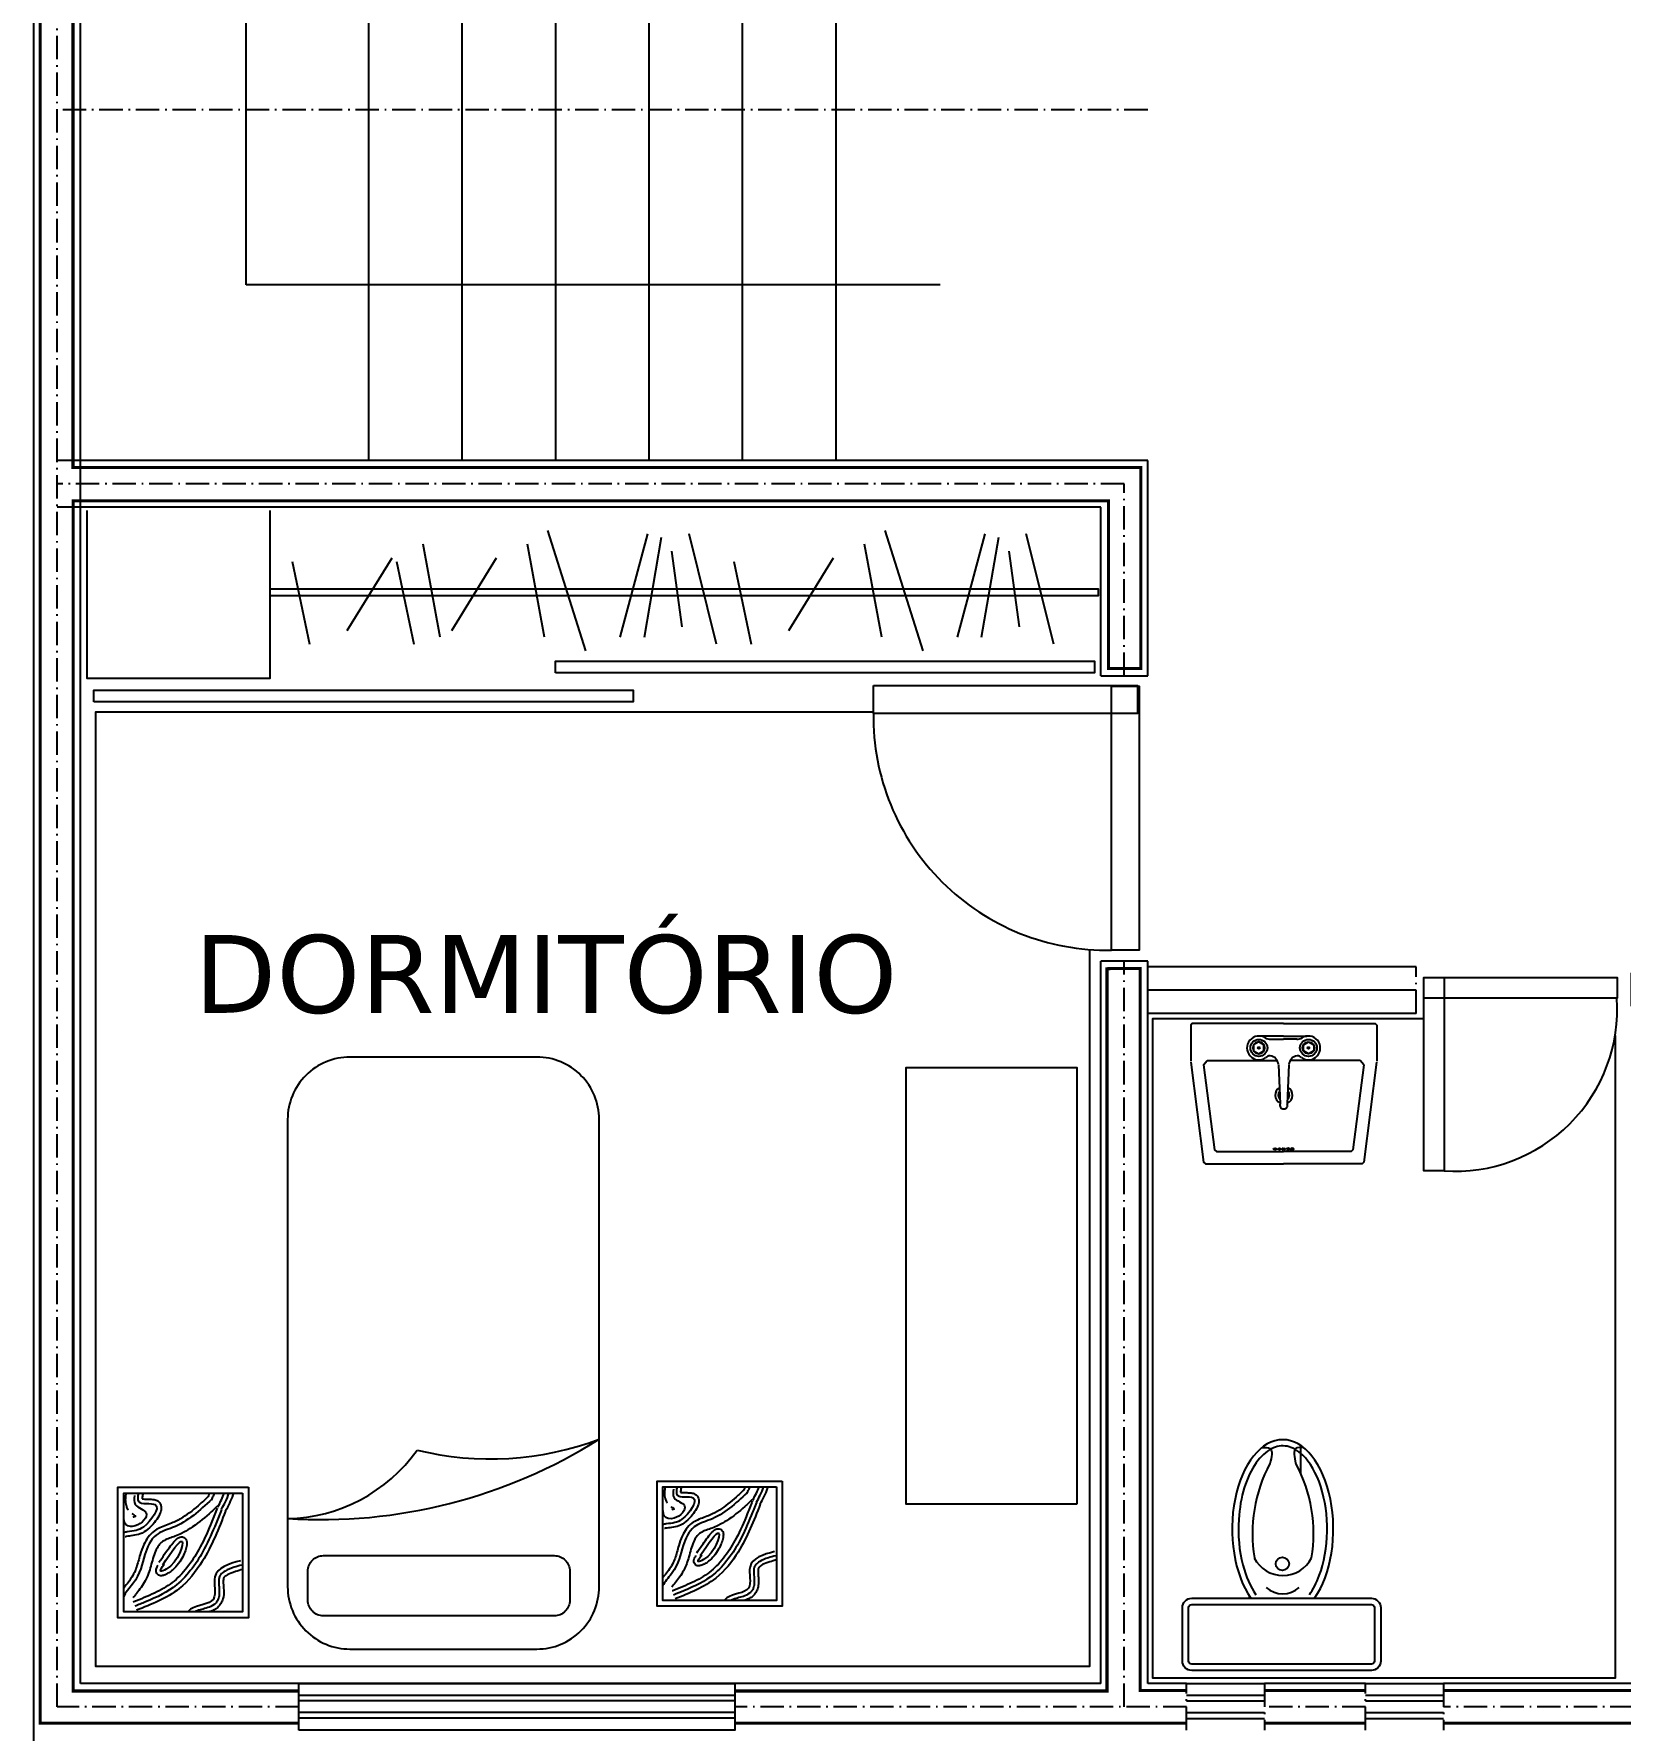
# Model space of a CAD drawing. Extents: x 542 to 1148, y 253 to 753.
# Drawn here: x 547.3 to 649.1, y 451.5 to 560.4 of the extents above; entities that cross this region are included whole.
import ezdxf

# ---------------------------------------------------------------- set-up
doc = ezdxf.new("R2010")
doc.units = 0
doc.header["$LTSCALE"] = 0.125
doc.linetypes.add('ACAD_ISO10W100', pattern=[18.5, 12, -3, 0.5, -3])
doc.layers.get('0').update_dxf_attribs({"linetype": 'CONTINUOUS'})
doc.layers.add('EJES', color=2, linetype='CONTINUOUS')
doc.styles.add('TIT3', font='verdana.ttf', dxfattribs={"height": 1})

msp = doc.modelspace()

# ---------------------------------------------------------------- linework, layer by layer
at = {"linetype": 'Continuous'}
for p, q in [((547.28, 350), (547.28, 753)), ((550.28, 454.5), (550.28, 578)), ((568.78, 533), (568.78, 578)), ((574.78, 533), (574.78, 578)), ((580.78, 533), (580.78, 578)), ((592.78, 533), (592.78, 578)), ((598.78, 533), (598.78, 578)), ((560.9, 544.27), (560.9, 567.31)), ((586.78, 533), (586.78, 563.57)), ((605.45, 544.27), (560.9, 544.27)), ((618.78, 533), (548.78, 533)), ((618.78, 519.17), (618.78, 533)), ((615.78, 530), (548.78, 530)), ((615.78, 519.17), (615.78, 530)), ((615.78, 454.5), (615.78, 500.85)), ((618.78, 454.5), (618.78, 500.85)), ((634.52, 500.5), (618.78, 500.5)), ((634.52, 499), (618.78, 499)), ((634.52, 497.5), (618.78, 497.5)), ((626.66, 495.84), (627.51, 495.84)), ((628.36, 495.84), (627.51, 495.84)), ((622.37, 494.21), (622.59, 494.48)), ((625.94, 495.29), (625.9, 495.29)), ((625.92, 495.27), (625.92, 495.32)), ((629.08, 495.29), (629.13, 495.29)), ((629.1, 495.27), (629.1, 495.32)), ((632.65, 494.21), (632.43, 494.48)), ((627.17, 494.21), (627.29, 491.7)), ((627.85, 494.21), (627.74, 491.7)), ((628.62, 467.94), (628.62, 469.64)), ((625.31, 459.96), (625.31, 460.09)), ((615.78, 454.5), (550.28, 454.5)), ((621.27, 454.5), (618.78, 454.5)), ((621.27, 454.5), (626.27, 454.5)), ((632.77, 454.5), (626.27, 454.5)), ((632.77, 454.5), (637.77, 454.5)), ((667.28, 454.5), (637.77, 454.5)), ((592.28, 453.73), (564.28, 453.73)), ((592.28, 453.37), (564.28, 453.37)), ((621.27, 453.75), (626.27, 453.75)), ((621.27, 453.37), (626.27, 453.37)), ((632.77, 453.75), (637.77, 453.75)), ((632.77, 453.37), (637.77, 453.37)), ((592.28, 452.63), (564.28, 452.63)), ((592.28, 452.27), (564.28, 452.27)), ((621.27, 452.62), (626.27, 452.62)), ((621.27, 452.25), (626.27, 452.25)), ((632.77, 452.62), (637.77, 452.62)), ((632.77, 452.25), (637.77, 452.25))]:
    msp.add_line(p, q, dxfattribs=at)
at = {"linetype": 'ACAD_ISO10W100'}
for p, q in [((548.78, 453), (548.78, 681.5)), ((618.78, 555.5), (548.78, 555.5)), ((617.28, 531.5), (548.78, 531.5)), ((617.28, 519.17), (617.28, 531.5)), ((615.78, 454.5), (615.78, 500.85)), ((617.28, 453), (617.28, 500.85)), ((636.02, 500.5), (634.52, 500.5)), ((636.02, 497.5), (636.02, 500.5)), ((636.02, 499), (634.52, 499)), ((636.02, 497.5), (634.52, 497.5)), ((564.28, 453), (548.78, 453)), ((621.27, 453), (592.28, 453)), ((632.77, 453), (626.27, 453)), ((668.78, 453), (637.77, 453))]:
    msp.add_line(p, q, dxfattribs=at)
at = {"linetype": 'Continuous', "ltscale": 0.5}
for p, q in [((582.71, 520.77), (580.28, 528.51)), ((584.92, 521.65), (586.69, 528.29)), ((586.47, 521.65), (587.57, 528.07)), ((591.11, 521.21), (589.34, 528.29)), ((604.36, 520.77), (601.93, 528.51)), ((606.57, 521.65), (608.34, 528.29)), ((608.12, 521.65), (609.22, 528.07)), ((612.76, 521.21), (610.99, 528.29)), ((573.36, 521.65), (572.26, 527.62)), ((580.06, 521.65), (578.96, 527.62)), ((588.9, 522.31), (588.23, 527.18)), ((601.71, 521.65), (600.61, 527.62)), ((610.55, 522.31), (609.88, 527.18)), ((563.86, 526.52), (564.97, 521.21)), ((567.4, 522.09), (570.27, 526.74)), ((570.56, 526.52), (571.67, 521.21)), ((574.1, 522.09), (576.97, 526.74)), ((592.21, 526.52), (593.32, 521.21)), ((595.75, 522.09), (598.62, 526.74))]:
    msp.add_line(p, q, dxfattribs=at)
at = {"linetype": 'Continuous', "ltscale": 0.5, "const_width": 0.2}
for points in [[(564.28, 451.95), (547.68, 451.95), (547.68, 682.48), (547.68, 682.63), (579.3, 682.63)], [(564.28, 454.01), (549.8, 454.01), (549.8, 530.41), (616.26, 530.41), (616.26, 519.64), (618.34, 519.64), (618.34, 532.54), (549.79, 532.54), (549.79, 578.47), (619.8, 578.47), (619.8, 580.51), (587.28, 580.51)], [(706.82, 454.13), (669.83, 454.13), (669.83, 511.21), (667.84, 511.21), (667.72, 511.21), (667.72, 500.02), (649.87, 500.02), (649.87, 498.06), (667.82, 498.06), (667.82, 454.04), (637.77, 454.04)], [(621.27, 454.04), (618.3, 454.04), (618.3, 500.39), (616.29, 500.39), (616.29, 500.36), (616.17, 500.36), (616.17, 454.01), (592.28, 454.01)], [(632.77, 454.04), (626.27, 454.04)], [(621.27, 451.95), (592.28, 451.95)], [(632.77, 451.95), (626.27, 451.95)], [(706.82, 451.95), (637.77, 451.95)]]:
    msp.add_lwpolyline(points, dxfattribs=at)
at = {"linetype": 'Continuous'}
for points in [[(562.42, 529.78), (562.42, 519), (550.71, 519), (550.71, 529.78)], [(562.42, 524.75), (615.61, 524.75), (615.61, 524.31), (562.42, 524.31)], [(615.78, 519.17), (618.78, 519.17)], [(615.04, 501.61), (615.04, 455.59), (551.25, 455.59), (551.25, 516.86), (601.17, 516.86)], [(618.78, 500.85), (615.78, 500.85)], [(648.79, 496.08), (648.79, 454.83), (619.12, 454.83), (619.12, 497.17), (636.5, 497.17)], [(627.51, 496.85), (621.64, 496.85), (621.54, 496.75), (621.54, 494.43)], [(627.51, 496.85), (633.39, 496.85), (633.49, 496.75), (633.49, 494.43)], [(627.51, 496.05), (626.04, 496.05)], [(627.51, 496.05), (628.99, 496.05)], [(621.55, 494.38), (622.37, 487.95), (622.49, 487.85), (627.51, 487.85)], [(622.59, 494.48), (627.1, 494.48)], [(633.48, 494.38), (632.65, 487.95), (632.54, 487.85), (627.51, 487.85)], [(632.43, 494.48), (627.93, 494.48)], [(622.37, 494.21), (623.08, 488.75), (623.19, 488.65), (627.51, 488.65)], [(632.65, 494.21), (631.95, 488.75), (631.84, 488.65), (627.51, 488.65)]]:
    msp.add_lwpolyline(points, dxfattribs=at)
for points in [[(580.76, 519.37), (580.76, 520.12), (615.37, 520.12), (615.37, 519.37)], [(601.17, 518.55), (618.12, 518.55), (618.12, 516.76), (601.17, 516.76)], [(616.45, 501.57), (616.45, 518.52), (618.23, 518.52), (618.23, 501.57)], [(551.13, 517.51), (551.13, 518.26), (585.75, 518.26), (585.75, 517.51)], [(636.5, 498.49), (636.5, 499.81), (648.91, 499.81), (648.91, 498.49)], [(637.81, 487.39), (636.5, 487.39), (636.5, 499.8), (637.81, 499.8)], [(625.92, 495.68), (625.73, 495.63), (625.58, 495.49), (625.53, 495.29), (625.58, 495.1), (625.73, 494.96), (625.92, 494.91), (626.11, 494.96), (626.26, 495.1), (626.31, 495.29), (626.26, 495.49), (626.11, 495.63)], [(625.91, 495.68), (625.58, 495.49), (625.58, 495.1), (625.91, 494.91), (626.24, 495.1), (626.24, 495.49)], [(629.1, 495.68), (629.3, 495.63), (629.44, 495.49), (629.49, 495.29), (629.44, 495.1), (629.3, 494.96), (629.1, 494.91), (628.91, 494.96), (628.77, 495.1), (628.72, 495.29), (628.77, 495.49), (628.91, 495.63)], [(629.11, 495.68), (629.45, 495.49), (629.45, 495.1), (629.11, 494.91), (628.78, 495.1), (628.78, 495.49)], [(614.26, 466.02), (614.26, 494.02), (603.26, 494.02), (603.26, 466.02)], [(595.31, 467.47), (595.31, 459.46), (587.3, 459.46), (587.3, 467.47)], [(594.95, 467.11), (594.95, 459.82), (587.66, 459.82), (587.66, 467.11)], [(561.05, 467.09), (561.05, 458.7), (552.67, 458.7), (552.67, 467.09)], [(560.67, 466.71), (560.67, 459.09), (553.05, 459.09), (553.05, 466.71)], [(564.28, 451.5), (564.28, 454.5), (592.28, 454.5), (592.28, 451.5)]]:
    msp.add_lwpolyline(points, close=True, dxfattribs=at)
for points in [[(567.57, 456.7), (579.57, 456.7, 0.414214), (583.57, 460.7), (583.57, 490.7, 0.414214), (579.57, 494.7), (567.57, 494.7, 0.414214), (563.57, 490.7), (563.57, 460.7, 0.414214)], [(565.87, 462.7), (580.68, 462.7, -0.414214), (581.68, 461.7), (581.68, 459.83, -0.414214), (580.68, 458.83), (565.87, 458.83, -0.414214), (564.87, 459.83), (564.87, 461.7, -0.414214)], [(633.74, 459.36), (633.74, 455.93, -0.414214), (633.14, 455.33), (621.61, 455.33, -0.414214), (621.01, 455.93), (621.01, 459.36, -0.414214), (621.61, 459.96), (633.14, 459.96, -0.414214)], [(633.34, 459.36), (633.34, 455.93, -0.414214), (633.14, 455.73), (621.61, 455.73, -0.414214), (621.41, 455.93), (621.41, 459.36, -0.414214), (621.61, 459.56), (633.14, 459.56, -0.414214)]]:
    msp.add_lwpolyline(points, format="xyb", close=True, dxfattribs=at)
at = {"linetype": 'ACAD_ISO10W100'}
for points in [[(621.27, 451.5), (621.27, 454.5)], [(626.27, 454.5), (626.27, 451.5)], [(632.77, 451.5), (632.77, 454.5)], [(637.77, 454.5), (637.77, 451.5)]]:
    msp.add_lwpolyline(points, dxfattribs=at)
at = {"linetype": 'Continuous'}
for centre, radius in [((625.92, 495.29), 0.545), ((629.1, 495.29), 0.545), ((625.92, 495.29), 0.0576), ((629.1, 495.29), 0.0576), ((627.43, 462.17), 0.425)]:
    msp.add_circle(centre, radius, dxfattribs=at)
for centre, radius, start, end in [((616.18, 516.57), 15.01, 179.2745, 271.0349), ((638.5, 497.8), 10.43, 266.2291, 3.7868), ((625.92, 495.29), 0.764, 56.9649, 305.6621), ((626.66, 496.44), 0.6, 236.9649, 270), ((628.36, 496.44), 0.6, 270, 303.0351), ((629.1, 495.29), 0.764, 234.3379, 123.0351), ((626.71, 494.19), 0.6, 96.7, 125.6621), ((626.57, 494.19), 0.6, 2.5234, 83.3), ((628.45, 494.19), 0.6, 96.7, 177.4766), ((628.31, 494.19), 0.6, 54.3379, 83.3), ((627.52, 492.26), 0.558, 119.6654, 245.3813), ((627.52, 492.26), 0.358, 137.8374, 227.2093), ((627.52, 492.26), 0.558, 293.9021, 61.0511), ((627.52, 492.26), 0.358, 311.3902, 43.5631), ((627.51, 491.61), 0.242, 156.4685, 271.3176), ((627.52, 491.61), 0.242, 268.6824, 23.5315), ((565.7, 498.5), 33.49, 266.3472, 302.2397), ((563.35, 475.54), 10.47, 271.222, 324.5846), ((576.6, 488.63), 19.73, 256.1418, 290.679), ((634.98, 464.11), 9.48, 151.7129, 189.4727), ((619.95, 464.11), 9.48, 350.5273, 28.2871), ((627.46, 463.48), 2.06, 206.8636, 333.1364), ((627.45, 461.87), 1.62, 229.0424, 310.9576)]:
    msp.add_arc(centre, radius, start, end, dxfattribs=at)
for centre in [(626.96, 488.8), (627.24, 488.8)]:
    msp.add_ellipse(centre, major_axis=(0.102, 0), ratio=0.50001, dxfattribs=at)
for centre, major_axis, ratio, start_param, end_param in [((627.51, 488.8), (0.102, 0), 0.50001, 1.582131, 4.701054), ((627.45, 464.41), (0, 5.73), 0.567061, 3.823092, 8.743278)]:
    msp.add_ellipse(centre, major_axis=major_axis, ratio=ratio, start_param=start_param, end_param=end_param, dxfattribs=at)
at = {"linetype": 'Continuous', "extrusion": (0, 0, -1)}
msp.add_ellipse((627.51, 488.8), major_axis=(-0.102, 0), ratio=0.50001, start_param=1.582131, end_param=4.701054, dxfattribs=at)
for centre in [(627.79, 488.8), (628.06, 488.8)]:
    msp.add_ellipse(centre, major_axis=(-0.102, 0), ratio=0.50001, dxfattribs=at)
at = {"linetype": 'Continuous'}
for points, knots in [([(629.17, 460.19), (629.41, 460.53), (629.62, 460.95), (630.11, 462.25), (630.28, 463.24), (630.32, 465.26), (630.17, 466.27), (629.61, 468), (629.19, 468.7), (628.41, 469.46), (628.06, 469.65), (627.4, 469.78), (627.06, 469.73), (626.39, 469.38), (626.05, 469.08), (625.44, 468.23), (625.18, 467.68), (624.79, 466.43), (624.67, 465.74), (624.56, 464.03), (624.65, 463), (625.09, 461.35), (625.38, 460.69), (625.73, 460.19)], [3.823092, 3.823092, 3.823092, 3.823092, 4.134565, 4.134565, 4.683686, 4.683686, 5.232807, 5.232807, 5.781928, 5.781928, 6.174041, 6.174041, 6.566154, 6.566154, 6.958267, 6.958267, 7.35038, 7.35038, 7.742493, 7.742493, 8.288235, 8.288235, 8.743278, 8.743278, 8.743278, 8.743278]), ([(626.09, 469.62), (626.32, 469.65), (626.88, 469.69), (626.73, 469.02), (626.63, 468.6)], [0.0717787, 0.0717787, 0.0717787, 0.0717787, 0.3553448, 0.8494053, 0.8494053, 0.8494053, 0.8494053]), ([(628.8, 469.62), (628.59, 469.65), (628.05, 469.68), (628.2, 469.02), (628.29, 468.6)], [0.0836314, 0.0836314, 0.0836314, 0.0836314, 0.3553448, 0.8494053, 0.8494053, 0.8494053, 0.8494053]), ([(588.57, 467.1), (588.53, 466.91), (588.41, 466.3), (590.33, 466.78), (588.95, 464.81), (588.26, 464.79), (587.72, 464.71), (587.66, 464.69)], [0, 0, 0, 0, 0.54612, 1.701678, 3.401399, 4.561535, 4.751354, 4.751354, 4.751354, 4.751354]), ([(592.84, 466.9), (592.87, 466.95), (592.89, 466.99), (592.93, 467.06), (592.94, 467.09), (592.95, 467.11)], [0.3308598, 0.3308598, 0.3308598, 0.3308598, 0.5343106, 0.5343106, 0.6426825, 0.6426825, 0.6426825, 0.6426825]), ([(593.05, 466.7), (593.09, 466.78), (593.13, 466.86), (593.2, 466.99), (593.23, 467.05), (593.25, 467.11)], [0.2411688, 0.2411688, 0.2411688, 0.2411688, 0.5540925, 0.5540925, 0.8233359, 0.8233359, 0.8233359, 0.8233359]), ([(593.43, 466.26), (593.51, 466.41), (593.59, 466.56), (593.73, 466.84), (593.79, 466.98), (593.84, 467.11)], [0, 0, 0, 0, 0.564589, 0.564589, 1.127373, 1.127373, 1.127373, 1.127373]), ([(593.67, 466.13), (593.75, 466.28), (593.83, 466.43), (593.99, 466.75), (594.07, 466.93), (594.12, 467.11)], [0, 0, 0, 0, 0.559598, 0.559598, 1.24351, 1.24351, 1.24351, 1.24351]), ([(593.91, 466), (594.09, 466.33), (594.28, 466.69), (594.4, 467.07), (594.41, 467.11)], [0, 0, 0, 0, 1.21414, 1.33839, 1.33839, 1.33839, 1.33839]), ([(553.99, 466.7), (553.95, 466.5), (553.83, 465.86), (555.83, 466.36), (554.39, 464.3), (553.67, 464.28), (553.11, 464.2), (553.05, 464.18)], [0, 0, 0, 0, 0.54612, 1.701678, 3.401399, 4.561535, 4.751354, 4.751354, 4.751354, 4.751354]), ([(558.5, 466.52), (558.32, 466.35), (558.14, 466.18), (557.6, 465.7), (557.23, 465.4), (556.64, 465.03), (556.43, 464.91), (556.08, 464.76), (555.94, 464.71), (555.66, 464.61), (555.51, 464.55), (555.24, 464.43), (555.11, 464.36), (554.85, 464.16), (554.72, 464.02), (554.5, 463.73), (554.42, 463.57), (554.24, 463.19), (554.16, 462.97), (554.01, 462.46), (553.95, 462.19), (553.76, 461.66), (553.64, 461.39), (553.33, 460.98), (553.24, 460.86), (553.11, 460.69), (553.08, 460.65), (553.05, 460.62)], [0, 0, 0, 0, 0.76491, 0.76491, 2.29473, 2.29473, 3.098659, 3.098659, 3.562828, 3.562828, 4.026997, 4.026997, 4.419351, 4.419351, 4.913225, 4.913225, 5.407099, 5.407099, 6.074831, 6.074831, 7.084592, 7.084592, 8.094352, 8.094352, 8.449872, 8.449872, 8.55953, 8.55953, 8.55953, 8.55953]), ([(558.69, 466.31), (557.93, 465.6), (556.87, 464.62), (554.94, 464.13), (554.23, 462.51), (554.14, 461.39), (553.14, 460.31), (553.05, 460.08)], [0, 0, 0, 0, 3.250016, 4.459142, 5.970312, 8.140017, 8.942297, 8.942297, 8.942297, 8.942297]), ([(554.23, 466.35), (554.26, 466.34), (554.32, 466.33), (554.45, 466.32), (554.52, 466.32), (554.7, 466.32), (554.79, 466.32), (554.97, 466.3), (555.05, 466.29), (555.2, 466.23), (555.27, 466.19), (555.38, 466.07), (555.42, 466), (555.46, 465.86), (555.46, 465.79), (555.45, 465.66), (555.44, 465.6), (555.38, 465.4), (555.32, 465.26), (555.15, 464.99), (555.05, 464.85), (554.79, 464.56), (554.63, 464.41), (554.31, 464.18), (554.15, 464.1), (553.83, 464.01), (553.67, 463.99), (553.44, 463.96), (553.38, 463.95), (553.25, 463.93), (553.19, 463.92), (553.15, 463.91), (553.15, 463.91), (553.14, 463.91)], [0.786614, 0.786614, 0.786614, 0.786614, 0.998466, 0.998466, 1.210319, 1.210319, 1.449707, 1.449707, 1.639337, 1.639337, 1.786974, 1.786974, 1.934611, 1.934611, 2.082247, 2.082247, 2.229884, 2.229884, 2.586152, 2.586152, 2.942421, 2.942421, 3.419511, 3.419511, 3.896601, 3.896601, 4.373691, 4.373691, 4.547869, 4.547869, 4.712731, 4.712731, 4.751354, 4.751354, 4.751354, 4.751354]), ([(553.18, 466.62), (553.16, 466.52), (553.15, 466.41), (553.15, 466.16), (553.16, 466.05), (553.22, 465.85), (553.24, 465.78), (553.3, 465.68), (553.32, 465.65), (553.34, 465.63)], [0, 0, 0, 0, 0.2790269, 0.2790269, 0.4744966, 0.4744966, 0.5829652, 0.5829652, 0.6239952, 0.6239952, 0.6239952, 0.6239952]), ([(554.27, 466.65), (554.25, 466.55), (554.24, 466.46), (554.23, 466.38), (554.23, 466.36), (554.23, 466.35)], [0, 0, 0, 0, 0.2544649, 0.2544649, 0.3412333, 0.3412333, 0.3412333, 0.3412333]), ([(558.46, 466.49), (558.49, 466.54), (558.52, 466.59), (558.55, 466.66), (558.56, 466.68), (558.58, 466.71)], [0.3308598, 0.3308598, 0.3308598, 0.3308598, 0.5343106, 0.5343106, 0.6426825, 0.6426825, 0.6426825, 0.6426825]), ([(558.68, 466.28), (558.73, 466.37), (558.77, 466.45), (558.83, 466.59), (558.86, 466.65), (558.89, 466.71)], [0.2411688, 0.2411688, 0.2411688, 0.2411688, 0.5540925, 0.5540925, 0.8233359, 0.8233359, 0.8233359, 0.8233359]), ([(559.08, 465.82), (559.17, 465.98), (559.25, 466.13), (559.39, 466.43), (559.45, 466.57), (559.5, 466.71)], [0, 0, 0, 0, 0.564589, 0.564589, 1.127373, 1.127373, 1.127373, 1.127373]), ([(559.33, 465.68), (559.42, 465.84), (559.5, 465.99), (559.67, 466.34), (559.75, 466.52), (559.8, 466.71)], [0, 0, 0, 0, 0.559598, 0.559598, 1.24351, 1.24351, 1.24351, 1.24351]), ([(559.58, 465.55), (559.77, 465.89), (559.97, 466.27), (560.09, 466.67), (560.1, 466.71)], [0, 0, 0, 0, 1.21414, 1.33839, 1.33839, 1.33839, 1.33839]), ([(592.88, 466.93), (592.7, 466.77), (592.53, 466.61), (592.01, 466.15), (591.67, 465.86), (591.1, 465.5), (590.89, 465.39), (590.56, 465.25), (590.43, 465.2), (590.16, 465.1), (590.02, 465.05), (589.76, 464.93), (589.64, 464.86), (589.38, 464.67), (589.26, 464.54), (589.06, 464.26), (588.97, 464.11), (588.81, 463.75), (588.73, 463.54), (588.59, 463.05), (588.53, 462.79), (588.35, 462.28), (588.23, 462.03), (587.94, 461.63), (587.85, 461.52), (587.72, 461.36), (587.69, 461.32), (587.66, 461.29)], [0, 0, 0, 0, 0.76491, 0.76491, 2.29473, 2.29473, 3.098659, 3.098659, 3.562828, 3.562828, 4.026997, 4.026997, 4.419351, 4.419351, 4.913225, 4.913225, 5.407099, 5.407099, 6.074831, 6.074831, 7.084592, 7.084592, 8.094352, 8.094352, 8.449872, 8.449872, 8.55953, 8.55953, 8.55953, 8.55953]), ([(593.06, 466.73), (592.33, 466.05), (591.32, 465.11), (589.48, 464.64), (588.8, 463.1), (588.71, 462.03), (587.75, 460.99), (587.66, 460.77)], [0, 0, 0, 0, 3.250016, 4.459142, 5.970312, 8.140017, 8.942297, 8.942297, 8.942297, 8.942297]), ([(587.79, 467.03), (587.78, 466.93), (587.76, 466.82), (587.76, 466.59), (587.77, 466.48), (587.83, 466.29), (587.85, 466.22), (587.91, 466.13), (587.93, 466.1), (587.94, 466.08)], [0, 0, 0, 0, 0.2790269, 0.2790269, 0.4744966, 0.4744966, 0.5829652, 0.5829652, 0.6239952, 0.6239952, 0.6239952, 0.6239952]), ([(588.8, 466.77), (588.83, 466.76), (588.88, 466.75), (589, 466.74), (589.08, 466.74), (589.24, 466.74), (589.33, 466.74), (589.5, 466.72), (589.58, 466.71), (589.72, 466.65), (589.79, 466.61), (589.89, 466.5), (589.93, 466.43), (589.97, 466.3), (589.97, 466.24), (589.97, 466.11), (589.95, 466.05), (589.9, 465.86), (589.83, 465.73), (589.67, 465.47), (589.58, 465.34), (589.33, 465.06), (589.18, 464.91), (588.88, 464.69), (588.72, 464.62), (588.41, 464.53), (588.26, 464.51), (588.04, 464.48), (587.98, 464.47), (587.86, 464.46), (587.8, 464.45), (587.77, 464.44), (587.76, 464.44), (587.76, 464.44)], [0.786614, 0.786614, 0.786614, 0.786614, 0.998466, 0.998466, 1.210319, 1.210319, 1.449707, 1.449707, 1.639337, 1.639337, 1.786974, 1.786974, 1.934611, 1.934611, 2.082247, 2.082247, 2.229884, 2.229884, 2.586152, 2.586152, 2.942421, 2.942421, 3.419511, 3.419511, 3.896601, 3.896601, 4.373691, 4.373691, 4.547869, 4.547869, 4.712731, 4.712731, 4.751354, 4.751354, 4.751354, 4.751354]), ([(593.43, 466.33), (593.26, 466.17), (593.09, 466.01), (592.55, 465.52), (592.17, 465.21), (591.57, 464.83), (591.4, 464.73), (591.09, 464.58), (590.96, 464.52), (590.7, 464.42), (590.58, 464.38), (590.35, 464.3), (590.25, 464.26), (590.11, 464.18), (590.06, 464.15), (589.98, 464.1), (589.95, 464.07), (589.88, 463.99), (589.84, 463.95), (589.74, 463.81), (589.68, 463.69), (589.56, 463.41), (589.5, 463.26), (589.41, 462.95), (589.37, 462.79), (589.25, 462.35), (589.15, 462.05), (588.91, 461.6), (588.83, 461.46), (588.56, 461.08), (588.34, 460.84), (588.24, 460.68)], [0, 0, 0, 0, 0.762111, 0.762111, 2.286334, 2.286334, 2.882435, 2.882435, 3.286299, 3.286299, 3.690162, 3.690162, 4.116302, 4.116302, 4.412191, 4.412191, 4.678958, 4.678958, 4.945725, 4.945725, 5.47926, 5.47926, 6.08184, 6.08184, 6.684421, 6.684421, 7.635692, 7.635692, 8.028714, 8.028714, 8.70092, 8.70092, 8.70092, 8.70092]), ([(593.4, 466.2), (593.3, 465.92), (593.19, 465.65), (592.86, 464.84), (592.63, 464.31), (592.15, 463.41), (591.91, 463.02), (591.38, 462.31), (591.08, 461.98), (590.44, 461.46), (590.09, 461.24), (589.3, 460.85), (588.88, 460.68), (588.38, 460.48), (588.31, 460.45), (588.25, 460.43)], [0, 0, 0, 0, 0.975435, 0.975435, 2.926306, 2.926306, 4.4941, 4.4941, 6.061893, 6.061893, 7.596178, 7.596178, 9.130462, 9.130462, 9.355042, 9.355042, 9.355042, 9.355042]), ([(593.66, 466.1), (593.55, 465.82), (593.44, 465.55), (593.11, 464.73), (592.88, 464.2), (592.39, 463.27), (592.14, 462.87), (591.58, 462.12), (591.26, 461.78), (590.37, 461.04), (589.71, 460.73), (588.79, 460.35), (588.57, 460.26), (588.35, 460.17)], [0, 0, 0, 0, 0.974895, 0.974895, 2.924684, 2.924684, 4.506409, 4.506409, 6.088133, 6.088133, 8.585753, 8.585753, 9.355042, 9.355042, 9.355042, 9.355042]), ([(588.83, 467.05), (588.82, 466.96), (588.8, 466.88), (588.8, 466.8), (588.8, 466.78), (588.8, 466.77)], [0, 0, 0, 0, 0.2544649, 0.2544649, 0.3412333, 0.3412333, 0.3412333, 0.3412333]), ([(553.57, 465.4), (553.65, 465.33), (553.73, 465.29), (553.8, 465.25), (553.81, 465.25), (553.81, 465.24)], [0.7893448, 0.7893448, 0.7893448, 0.7893448, 0.979845, 0.979845, 0.9915819, 0.9915819, 0.9915819, 0.9915819]), ([(553.81, 465.24), (553.76, 465.21), (553.71, 465.18), (553.66, 465.16), (553.64, 465.16), (553.63, 465.15)], [2.3514599, 2.3514599, 2.3514599, 2.3514599, 2.6113454, 2.6113454, 2.6906236, 2.6906236, 2.6906236, 2.6906236]), ([(559.08, 465.89), (558.9, 465.72), (558.72, 465.55), (558.15, 465.05), (557.75, 464.72), (557.13, 464.32), (556.95, 464.22), (556.63, 464.06), (556.49, 464), (556.22, 463.9), (556.1, 463.85), (555.86, 463.77), (555.75, 463.72), (555.6, 463.65), (555.55, 463.62), (555.47, 463.56), (555.44, 463.53), (555.36, 463.45), (555.33, 463.4), (555.22, 463.25), (555.15, 463.13), (555.03, 462.84), (554.97, 462.68), (554.87, 462.35), (554.83, 462.19), (554.7, 461.73), (554.6, 461.42), (554.35, 460.94), (554.26, 460.8), (553.98, 460.4), (553.76, 460.15), (553.65, 459.98)], [0, 0, 0, 0, 0.762111, 0.762111, 2.286334, 2.286334, 2.882435, 2.882435, 3.286299, 3.286299, 3.690162, 3.690162, 4.116302, 4.116302, 4.412191, 4.412191, 4.678958, 4.678958, 4.945725, 4.945725, 5.47926, 5.47926, 6.08184, 6.08184, 6.684421, 6.684421, 7.635692, 7.635692, 8.028714, 8.028714, 8.70092, 8.70092, 8.70092, 8.70092]), ([(559.05, 465.75), (558.94, 465.47), (558.83, 465.18), (558.48, 464.33), (558.24, 463.78), (557.74, 462.84), (557.49, 462.43), (556.93, 461.68), (556.62, 461.35), (555.95, 460.79), (555.58, 460.57), (554.76, 460.16), (554.32, 459.98), (553.79, 459.77), (553.72, 459.74), (553.66, 459.72)], [0, 0, 0, 0, 0.975435, 0.975435, 2.926306, 2.926306, 4.4941, 4.4941, 6.061893, 6.061893, 7.596178, 7.596178, 9.130462, 9.130462, 9.355042, 9.355042, 9.355042, 9.355042]), ([(559.32, 465.65), (559.2, 465.36), (559.09, 465.07), (558.74, 464.22), (558.5, 463.66), (557.99, 462.69), (557.73, 462.27), (557.14, 461.49), (556.81, 461.13), (555.87, 460.36), (555.18, 460.03), (554.22, 459.63), (553.99, 459.54), (553.76, 459.45)], [0, 0, 0, 0, 0.974895, 0.974895, 2.924684, 2.924684, 4.506409, 4.506409, 6.088133, 6.088133, 8.585753, 8.585753, 9.355042, 9.355042, 9.355042, 9.355042]), ([(588.16, 465.86), (588.24, 465.8), (588.32, 465.75), (588.39, 465.71), (588.39, 465.71), (588.4, 465.71)], [0.7893448, 0.7893448, 0.7893448, 0.7893448, 0.979845, 0.979845, 0.9915819, 0.9915819, 0.9915819, 0.9915819]), ([(588.4, 465.71), (588.35, 465.68), (588.3, 465.65), (588.25, 465.63), (588.24, 465.63), (588.23, 465.62)], [2.3514599, 2.3514599, 2.3514599, 2.3514599, 2.6113454, 2.6113454, 2.6906236, 2.6906236, 2.6906236, 2.6906236]), ([(555.31, 462.27), (555.43, 462.44), (555.54, 462.61), (555.88, 463.09), (556.09, 463.38), (556.31, 463.63), (556.35, 463.68), (556.43, 463.75), (556.46, 463.78), (556.53, 463.83), (556.56, 463.85), (556.63, 463.88), (556.67, 463.9), (556.78, 463.91), (556.84, 463.9), (556.96, 463.84), (557, 463.8), (557.05, 463.73), (557.07, 463.69), (557.1, 463.6), (557.1, 463.55), (557.1, 463.46), (557.1, 463.41), (557.08, 463.26), (557.05, 463.15), (556.96, 462.9), (556.91, 462.76), (556.69, 462.34), (556.48, 462.04), (556.14, 461.74), (556.08, 461.69), (555.93, 461.58), (555.85, 461.54), (555.72, 461.48), (555.69, 461.46), (555.62, 461.43), (555.58, 461.42), (555.52, 461.41), (555.49, 461.41), (555.43, 461.4), (555.39, 461.41), (555.31, 461.43), (555.27, 461.45), (555.19, 461.52), (555.16, 461.56), (555.13, 461.65), (555.12, 461.69), (555.12, 461.75), (555.12, 461.78), (555.14, 461.85), (555.15, 461.89), (555.18, 461.96), (555.2, 461.99), (555.23, 462.04), (555.25, 462.07), (555.26, 462.09)], [0, 0, 0, 0, 0.42167, 0.42167, 1.265009, 1.265009, 1.471383, 1.471383, 1.639401, 1.639401, 1.772588, 1.772588, 1.87925, 1.87925, 1.985912, 1.985912, 2.072829, 2.072829, 2.159746, 2.159746, 2.322842, 2.322842, 2.485939, 2.485939, 2.845723, 2.845723, 3.205508, 3.205508, 3.958441, 3.958441, 4.120954, 4.120954, 4.308911, 4.308911, 4.397066, 4.397066, 4.464657, 4.464657, 4.517524, 4.517524, 4.559532, 4.559532, 4.59411, 4.59411, 4.628688, 4.628688, 4.663267, 4.663267, 4.697845, 4.697845, 4.779568, 4.779568, 4.86129, 4.86129, 4.922075, 4.922075, 4.922075, 4.922075]), ([(589.83, 462.87), (589.94, 463.03), (590.05, 463.19), (590.37, 463.65), (590.57, 463.93), (590.78, 464.17), (590.82, 464.21), (590.9, 464.28), (590.93, 464.31), (590.99, 464.36), (591.02, 464.38), (591.09, 464.41), (591.13, 464.42), (591.23, 464.43), (591.3, 464.42), (591.4, 464.37), (591.44, 464.33), (591.49, 464.26), (591.51, 464.23), (591.54, 464.14), (591.54, 464.1), (591.54, 464.01), (591.54, 463.96), (591.52, 463.81), (591.49, 463.71), (591.41, 463.47), (591.35, 463.34), (591.15, 462.93), (590.95, 462.64), (590.62, 462.36), (590.56, 462.31), (590.42, 462.21), (590.34, 462.16), (590.22, 462.11), (590.19, 462.09), (590.12, 462.07), (590.09, 462.06), (590.03, 462.05), (590, 462.04), (589.94, 462.04), (589.91, 462.04), (589.83, 462.06), (589.79, 462.08), (589.71, 462.15), (589.69, 462.19), (589.65, 462.27), (589.65, 462.31), (589.65, 462.37), (589.65, 462.39), (589.66, 462.47), (589.68, 462.5), (589.71, 462.57), (589.72, 462.6), (589.76, 462.65), (589.77, 462.67), (589.78, 462.7)], [0, 0, 0, 0, 0.42167, 0.42167, 1.265009, 1.265009, 1.471383, 1.471383, 1.639401, 1.639401, 1.772588, 1.772588, 1.87925, 1.87925, 1.985912, 1.985912, 2.072829, 2.072829, 2.159746, 2.159746, 2.322842, 2.322842, 2.485939, 2.485939, 2.845723, 2.845723, 3.205508, 3.205508, 3.958441, 3.958441, 4.120954, 4.120954, 4.308911, 4.308911, 4.397066, 4.397066, 4.464657, 4.464657, 4.517524, 4.517524, 4.559532, 4.559532, 4.59411, 4.59411, 4.628688, 4.628688, 4.663267, 4.663267, 4.697845, 4.697845, 4.779568, 4.779568, 4.86129, 4.86129, 4.922075, 4.922075, 4.922075, 4.922075]), ([(594.83, 462.96), (594.11, 462.76), (592.86, 462.41), (593.61, 460.23), (592.06, 460.3), (591.65, 459.88), (591.61, 459.82)], [0, 0, 0, 0, 2.036851, 3.542518, 5.229224, 5.474476, 5.474476, 5.474476, 5.474476]), ([(560.55, 462.37), (559.79, 462.16), (558.48, 461.79), (559.27, 459.51), (557.65, 459.58), (557.22, 459.15), (557.17, 459.09)], [0, 0, 0, 0, 2.036851, 3.542518, 5.229224, 5.474476, 5.474476, 5.474476, 5.474476]), ([(560.62, 462.09), (560.45, 462.04), (560.29, 462), (559.91, 461.88), (559.71, 461.8), (559.43, 461.64), (559.33, 461.56), (559.23, 461.43), (559.2, 461.37), (559.16, 461.24), (559.15, 461.17), (559.15, 461), (559.15, 460.9), (559.17, 460.65), (559.18, 460.48), (559.18, 460.18), (559.16, 460.05), (559.09, 459.85), (559.06, 459.78), (558.96, 459.66), (558.91, 459.6), (558.72, 459.46), (558.58, 459.41), (558.31, 459.31), (558.17, 459.28), (557.91, 459.21), (557.79, 459.17), (557.66, 459.11), (557.64, 459.1), (557.61, 459.09)], [0, 0, 0, 0, 0.458776, 0.458776, 1.113564, 1.113564, 1.639606, 1.639606, 2.001268, 2.001268, 2.303556, 2.303556, 2.605843, 2.605843, 3.06599, 3.06599, 3.398008, 3.398008, 3.582396, 3.582396, 3.766784, 3.766784, 4.161396, 4.161396, 4.556009, 4.556009, 4.948858, 4.948858, 5.05741, 5.05741, 5.05741, 5.05741]), ([(560.7, 461.81), (560.53, 461.77), (560.37, 461.72), (560.03, 461.61), (559.86, 461.55), (559.64, 461.43), (559.56, 461.38), (559.49, 461.3), (559.47, 461.28), (559.45, 461.23), (559.45, 461.21), (559.44, 461.14), (559.43, 461.09), (559.44, 460.92), (559.45, 460.77), (559.47, 460.45), (559.48, 460.27), (559.43, 459.97), (559.41, 459.87), (559.33, 459.68), (559.26, 459.57), (559.12, 459.41), (559.04, 459.34), (558.89, 459.24), (558.81, 459.2), (558.66, 459.13), (558.59, 459.11), (558.53, 459.09)], [0, 0, 0, 0, 0.458146, 0.458146, 1.042605, 1.042605, 1.514219, 1.514219, 1.906997, 1.906997, 2.137186, 2.137186, 2.367375, 2.367375, 2.803201, 2.803201, 3.239026, 3.239026, 3.43596, 3.43596, 3.623041, 3.623041, 3.810122, 3.810122, 3.997204, 3.997204, 4.173052, 4.173052, 4.173052, 4.173052]), ([(594.91, 462.69), (594.74, 462.65), (594.58, 462.61), (594.22, 462.49), (594.03, 462.42), (593.76, 462.26), (593.67, 462.19), (593.57, 462.06), (593.54, 462.01), (593.51, 461.89), (593.5, 461.82), (593.5, 461.66), (593.5, 461.56), (593.52, 461.31), (593.53, 461.15), (593.52, 460.87), (593.51, 460.75), (593.44, 460.56), (593.41, 460.49), (593.32, 460.37), (593.27, 460.32), (593.09, 460.19), (592.96, 460.13), (592.7, 460.04), (592.57, 460.01), (592.32, 459.94), (592.2, 459.9), (592.08, 459.85), (592.05, 459.84), (592.03, 459.82)], [0, 0, 0, 0, 0.458776, 0.458776, 1.113564, 1.113564, 1.639606, 1.639606, 2.001268, 2.001268, 2.303556, 2.303556, 2.605843, 2.605843, 3.06599, 3.06599, 3.398008, 3.398008, 3.582396, 3.582396, 3.766784, 3.766784, 4.161396, 4.161396, 4.556009, 4.556009, 4.948858, 4.948858, 5.05741, 5.05741, 5.05741, 5.05741]), ([(594.98, 462.43), (594.82, 462.39), (594.66, 462.34), (594.34, 462.24), (594.18, 462.18), (593.96, 462.07), (593.9, 462.02), (593.82, 461.94), (593.81, 461.92), (593.79, 461.87), (593.78, 461.86), (593.77, 461.79), (593.77, 461.74), (593.77, 461.58), (593.78, 461.44), (593.8, 461.13), (593.81, 460.95), (593.77, 460.67), (593.75, 460.58), (593.67, 460.39), (593.61, 460.29), (593.47, 460.13), (593.4, 460.07), (593.25, 459.97), (593.17, 459.93), (593.03, 459.87), (592.97, 459.85), (592.9, 459.82)], [0, 0, 0, 0, 0.458146, 0.458146, 1.042605, 1.042605, 1.514219, 1.514219, 1.906997, 1.906997, 2.137186, 2.137186, 2.367375, 2.367375, 2.803201, 2.803201, 3.239026, 3.239026, 3.43596, 3.43596, 3.623041, 3.623041, 3.810122, 3.810122, 3.997204, 3.997204, 4.173052, 4.173052, 4.173052, 4.173052])]:
    msp.add_open_spline(points, degree=3, knots=knots, dxfattribs=at)
for points in [[(553.74, 466.55), (553.79, 465.98), (554.49, 465.44), (553.79, 464.61), (553.13, 464.76), (553.06, 465.13)], [(588.33, 466.96), (588.38, 466.41), (589.05, 465.9), (588.38, 465.1), (587.74, 465.25), (587.68, 465.6)], [(559.58, 465.55), (558.09, 462.33), (556.6, 460.58), (553.86, 459.19)], [(593.91, 466), (592.49, 462.93), (591.06, 461.26), (588.45, 459.92)], [(590.06, 462.71), (591.24, 464.14), (590.27, 462.44), (589.93, 462.32), (590.15, 462.75)], [(555.55, 462.11), (556.79, 463.61), (555.77, 461.82), (555.42, 461.7), (555.64, 462.14)]]:
    msp.add_spline(points, degree=3, dxfattribs=at)

# ---------------------------------------------------------------- texts
at = {"layer": 'EJES', "linetype": 'Continuous', "ltscale": 0.5, "style": 'TIT3'}
msp.add_text('DORMITÓRIO', height=5, dxfattribs=at).set_placement((557.56, 497.54))

doc.saveas('drawing.dxf')
